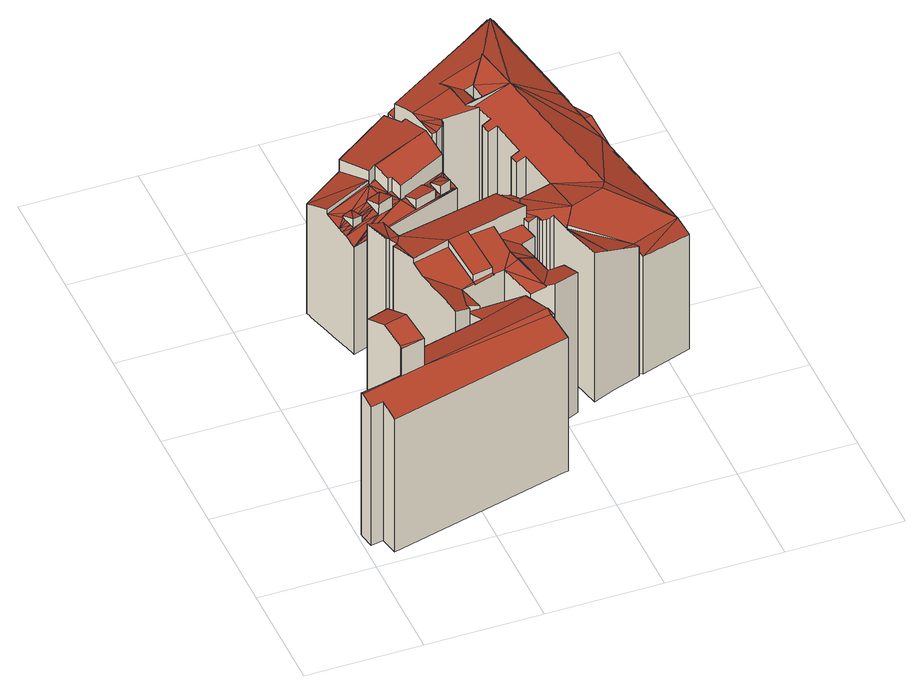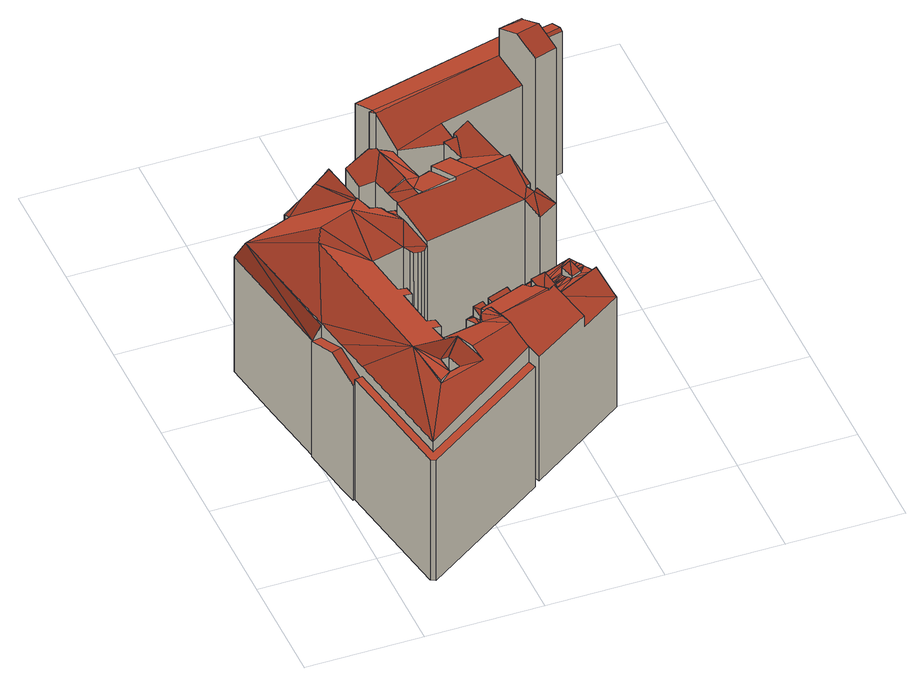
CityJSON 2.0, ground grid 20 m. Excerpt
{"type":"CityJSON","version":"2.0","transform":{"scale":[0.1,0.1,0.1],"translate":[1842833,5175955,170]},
"CityObjects":{
"building1":{"type":"Building","attributes":{"name":"inconnu"},"children":["building1-1"]},
"building1-1":{"type":"BuildingPart","attributes":{"measuredHeight":36.45},"parents":["building1"],"geometry":[{"type":"Solid","lod":"2","boundaries":[[[[0,1,2,3,4,5]],[[6,7,8]],[[3,6,8,4]],[[9,10,11,12,13,14,15,16,17,18]],[[19,9,20]],[[19,10,9]],[[21,22,23,24,25]],[[25,24,26,27,10,19,28]],[[29,30,12,11,31]],[[26,32,33,34,0,5,4,8,10,27]],[[35,36,1,0,34]],[[31,6,3,2,1,36,37,38,39,40,41]],[[6,31,11,7]],[[7,11,10,8]],[[42,43,44,22,21,25,45]],[[24,23,22,44,46,47,48]],[[32,26,24,48]],[[49,50,51,30,29,31,41]],[[12,30,51,52,53,13]],[[13,53,54,14]],[[15,14,54,55,56,16]],[[18,17,16,56,57,58,59]],[[60,9,18,59]],[[9,60,61,20]],[[62,63,19,20,61]],[[64,65,45,25,28,19,63]],[[42,45,65,64,63,62,61,60,59,58,57,56,55,54,53,52,51,50,49,41,40,39,38,37,36,35,34,33,32,48,47,46,44,43]]]],"semantics":{"surfaces":[{"type":"RoofSurface"},{"type":"WallSurface"},{"type":"GroundSurface"}],"values":[[0,0,0,0,0,0,0,0,0,1,1,1,1,1,1,1,1,1,1,1,1,1,1,1,1,1,2]]}}]},
"building2":{"type":"Building","attributes":{"name":"inconnu"},"children":["building2-1"]},
"building2-1":{"type":"BuildingPart","attributes":{"measuredHeight":31.75},"parents":["building2"],"geometry":[{"type":"Solid","lod":"2","boundaries":[[[[66,67,68,69]],[[70,71,72]],[[72,71,73]],[[74,75,76]],[[77,74,76]],[[78,79,80]],[[81,79,78]],[[82,83,84,85,86]],[[85,84,87,88,89]],[[90,91,92,93,94]],[[95,96,97,98,99]],[[88,100,101]],[[102,103,104,105,106]],[[107,108,109]],[[104,107,109,105]],[[110,111,112]],[[113,110,112]],[[99,114,111]],[[111,114,112]],[[115,116,117,109]],[[118,117,116,119,120,121,122]],[[123,124,125]],[[124,126,127,125]],[[128,129,130,131,98]],[[129,132,130]],[[132,133,130]],[[133,134,130]],[[132,135,136,137]],[[132,137,133]],[[138,139,69,140,141,142]],[[108,141,116]],[[116,141,143,144,145]],[[142,141,108]],[[146,147,148]],[[147,146,149,150,151,152,153]],[[66,146,154]],[[155,156,149,146,66]],[[157,158,159,160]],[[161,162,163,158]],[[157,161,158]],[[160,159,164]],[[165,166,167,168,169,170,171]],[[172,173,174,175,176,177,178,179,180,181]],[[178,182,179]],[[183,184,179,182,185,186,187,188,189,190]],[[191,192,193,194]],[[195,196,197,198,199,191,194,200,201,202,203,204]],[[205,206,191,199]],[[207,208,209]],[[208,205,199]],[[209,208,199]],[[210,211,206,205]],[[207,212,208]],[[213,214,215,216,129,128,96]],[[213,112,214]],[[217,218,101]],[[214,112,219]],[[219,112,220]],[[220,112,217]],[[112,218,217]],[[218,221,101]],[[222,223,224,218,112,225,226,227,228,229,230,231,232]],[[96,95,110,213]],[[233,234,235]],[[233,235,224]],[[224,235,221]],[[236,237,238]],[[239,240,235,234,236,238,241,242,243]],[[234,244,236]],[[245,246,236,244]],[[88,101,247]],[[248,249,250,251,233,252,253]],[[233,251,254,255,234]],[[160,256,101]],[[101,256,247]],[[224,221,218]],[[221,235,240,160,101]],[[257,258,259]],[[260,258,257]],[[261,259,262]],[[263,264,258]],[[265,262,266]],[[267,268,259]],[[268,269,259]],[[270,271,272]],[[273,271,270]],[[272,271,274]],[[275,274,262]],[[274,271,262]],[[259,269,262]],[[269,275,262]],[[276,277,278]],[[279,280,276]],[[280,277,276]],[[279,281,282]],[[281,279,276]],[[283,284,285]],[[286,284,283]],[[287,288,278]],[[289,287,278]],[[290,286,283]],[[291,286,290]],[[277,289,278]],[[282,291,290]],[[281,291,282]],[[292,293,278]],[[294,271,278]],[[293,294,278]],[[295,292,278]],[[285,293,292]],[[262,271,294]],[[288,295,278]],[[266,262,294]],[[284,293,285]],[[264,296,258]],[[264,297,298]],[[264,298,296]],[[298,297,299]],[[299,297,300]],[[301,267,259]],[[258,301,259]],[[302,303,258]],[[258,303,301]],[[302,304,303]],[[296,302,258]],[[303,304,305]],[[305,304,306]],[[304,307,306]],[[300,297,308]],[[297,309,308]],[[310,273,311]],[[309,273,310]],[[308,309,310]],[[306,307,312]],[[307,313,312]],[[313,314,312]],[[314,273,270]],[[311,273,314]],[[312,314,270]],[[140,68,67,154,146,315,316,317,318,319,141]],[[296,298,70,72,302]],[[310,71,70,298,299,300,308]],[[73,71,310,311,314]],[[307,304,302,72,73,314,313]],[[279,74,77,280]],[[292,75,74,279,282,290,283,285]],[[75,292,295,76]],[[289,277,280,77,76,295,288,287]],[[303,81,78,301]],[[272,79,81,303,305,306,312,270]],[[79,272,274,80]],[[268,267,301,78,80,274,275,269]],[[320,321,322,86,85,89,323,324]],[[325,82,86,322]],[[89,88,326,327,323]],[[92,91,265,266,294]],[[92,294,293,93]],[[286,291,281,94,93,293,284]],[[328,329,95,99,330]],[[331,102,106,332]],[[333,334,105,109,117,335]],[[106,105,334,336,332]],[[110,337,338,111]],[[339,330,99,111,338]],[[98,225,112,114]],[[340,341,118,122,342]],[[335,117,118,341]],[[115,108,116]],[[116,145,119]],[[121,120,119,145,144,143,343,344,345,346,347,348,349]],[[121,349,342,122]],[[350,351,352,124,123,175,174]],[[271,273,309,297,264,127,126,124,352,353,354,355,356,357,358,359,360,361]],[[127,264,263,125]],[[130,134,362,363,364]],[[131,130,364,365,366,226]],[[136,135,132,129,216,215,168,367,368,369,172,181,180,179,184]],[[136,184,370,371,372,137]],[[137,372,373,133]],[[133,373,362,134]],[[69,68,140]],[[143,141,319,374,343]],[[375,315,146,148,376]],[[151,150,149,156,206,211,210,377,378,379,380,381,382,383,152]],[[152,383,384,153]],[[385,386,147,153,384]],[[148,147,386,387,376]],[[164,159,158,163,162,388,389,390,391,392,393,394]],[[395,160,164,394]],[[161,239,243,396,397,398,388,162]],[[325,399,165,171,82]],[[400,166,165,399]],[[401,167,166,400]],[[167,401,367,168]],[[170,83,82,171]],[[183,190,189,188,187,262,265,91,90,94,281,276]],[[402,370,184,183,276]],[[403,173,172,369]],[[350,174,173,403]],[[177,176,175,123,125,263,258]],[[177,258,260,178]],[[182,178,260,257,259,185]],[[185,259,261,186]],[[186,261,262,187]],[[244,204,203,202,201,200,194,139,138,104,103,102,331,404,405,245]],[[406,407,199,198,251]],[[408,409,209,199,407]],[[410,207,209,409]],[[212,207,410,411,412]],[[212,412,413,208]],[[205,208,413,414,415]],[[416,377,210,205,415]],[[206,156,155,191]],[[191,155,66,192]],[[192,66,69,193]],[[245,405,417,246]],[[246,417,418,236]],[[237,236,418,419,420]],[[238,237,420,421,422]],[[241,238,422,423,424]],[[242,241,424,425,426]],[[243,242,426,427,396]],[[239,161,157,240]],[[240,157,160]],[[256,160,395,428,429]],[[256,429,430,247]],[[431,326,88,247,430]],[[95,329,337,110]],[[227,226,366,432,433]],[[434,435,228,227,433]],[[229,228,435,436,437]],[[230,229,437,438,439]],[[230,439,440,231]],[[441,232,231,440]],[[232,441,442,222]],[[223,222,442,443,444]],[[223,444,445,224]],[[446,233,224,445]],[[447,252,233,446]],[[448,449,253,252,447]],[[450,248,253,449]],[[451,452,249,248,450]],[[453,250,249,452]],[[454,406,251,250,453]],[[234,255,254,251,198,197,196,195,204,244]],[[278,271,361,455,456]],[[457,402,276,278,456]],[[87,84,83,170,169,214,219,220,217,101,100]],[[168,215,214,169]],[[139,194,193,69]],[[225,98,131,226]],[[213,113,112]],[[213,110,113]],[[108,115,109]],[[107,104,138,142,108]],[[98,114,99]],[[97,96,128,98]],[[87,100,88]],[[67,66,154]],[[376,387,386,385,384,383,382,381,380,379,378,377,416,415,414,413,412,411,410,409,408,407,406,454,453,452,451,450,449,448,447,446,445,444,443,442,441,440,439,438,437,436,435,434,433,432,366,365,364,363,362,373,372,371,370,402,457,456,455,361,360,359,358,357,356,355,354,353,352,351,350,403,369,368,367,401,400,399,325,322,321,320,324,323,327,326,431,430,429,428,395,394,393,392,391,390,389,388,398,397,396,427,426,425,424,423,422,421,420,419,418,417,405,404,331,332,336,334,333,335,341,340,342,349,348,347,346,345,344,343,374,319,318,317,316,315,375],[337,329,328,330,339,338]]]],"semantics":{"surfaces":[{"type":"RoofSurface"},{"type":"WallSurface"},{"type":"GroundSurface"}],"values":[[0,0,0,0,0,0,0,0,0,0,0,0,0,0,0,0,0,0,0,0,0,0,0,0,0,0,0,0,0,0,0,0,0,0,0,0,0,0,0,0,0,0,0,0,0,0,0,0,0,0,0,0,0,0,0,0,0,0,0,0,0,0,0,0,0,0,0,0,0,0,0,0,0,0,0,0,0,0,0,0,0,0,0,0,0,0,0,0,0,0,0,0,0,0,0,0,0,0,0,0,0,0,0,0,0,0,0,0,0,0,0,0,0,0,0,0,0,0,0,0,0,0,0,0,0,0,0,0,0,0,0,0,0,0,0,0,0,0,0,1,1,1,1,1,1,1,1,1,1,1,1,1,1,1,1,1,1,1,1,1,1,1,1,1,1,1,1,1,1,1,1,1,1,1,1,1,1,1,1,1,1,1,1,1,1,1,1,1,1,1,1,1,1,1,1,1,1,1,1,1,1,1,1,1,1,1,1,1,1,1,1,1,1,1,1,1,1,1,1,1,1,1,1,1,1,1,1,1,1,1,1,1,1,1,1,1,1,1,1,1,1,1,1,1,1,1,1,1,1,1,1,1,1,1,1,1,1,1,1,2]]}}]}
},
"vertices":[
[88,174,363],[49,162,363],[50,159,365],[61,119,382],[101,130,382],[98,142,377],[72,82,365],[73,77,363],[114,87,363],[343,132,304],[114,87,308],[73,77,308],[2,59,308],[6,36,299],[27,40,299],[33,14,289],[34,8,287],[351,88,288],[354,89,288],[342,144,308],[348,132,303],[258,217,276],[237,219,273],[239,211,276],[247,180,286],[332,212,283],[98,142,286],[101,130,291],[341,150,305],[39,74,305],[1,66,305],[72,82,305],[98,142,17],[93,158,17],[88,174,17],[68,168,17],[49,162,17],[49,160,17],[50,159,17],[61,119,17],[66,100,17],[72,82,17],[258,217,17],[247,218,17],[237,219,17],[332,212,17],[238,215,17],[239,211,17],[247,180,17],[39,74,17],[20,70,17],[1,66,17],[2,59,17],[6,36,17],[27,40,17],[33,14,17],[34,8,17],[351,88,17],[352,88,17],[354,89,17],[343,132,17],[348,132,17],[345,138,17],[342,144,17],[341,150,17],[337,181,17],
[269,272,282],[270,268,278],[305,276,282],[303,279,285],[157,538,242],[166,516,249],[174,545,242],[183,523,245],[316,572,232],[324,548,241],[343,555,242],[336,580,231],[230,567,243],[214,531,252],[240,540,254],[205,558,243],[580,656,238],[566,653,238],[577,593,261],[594,597,261],[583,657,238],[587,533,238],[602,536,238],[604,536,238],[281,562,232],[268,556,232],[277,531,242],[313,544,241],[303,572,232],[428,713,272],[393,727,286],[401,700,287],[411,662,287],[435,686,272],[587,533,263],[625,313,268],[388,368,286],[345,358,287],[336,356,287],[373,334,277],[399,342,278],[345,312,289],[350,288,290],[382,295,277],[446,719,272],[449,687,272],[489,672,300],[476,758,295],[411,662,288],[350,288,293],[364,216,293],[389,261,277],[417,264,277],[366,208,295],[367,208,295],[379,206,296],[425,227,288],[196,651,229],[122,600,227],[220,590,252],[125,589,232],[136,549,252],[401,700,295],[325,668,294],[363,644,288],[430,653,284],[330,648,292],[358,627,290],[363,635,289],[333,634,290],[337,617,288],[345,618,289],[336,356,308],[289,345,312],[305,276,284],[324,281,282],[345,312,290],[340,211,283],[350,210,287],[366,208,293],[247,262,281],[237,219,287],[258,217,281],[194,296,298],[203,251,298],[207,231,298],[212,201,297],[239,211,287],[270,268,281],[253,337,307],[189,321,307],[444,320,298],[485,251,294],[511,261,282],[539,281,268],[441,315,301],[458,240,307],[469,245,302],[545,273,267],[542,877,248],[533,881,248],[309,731,248],[314,716,248],[530,861,248],[566,653,248],[580,656,248],[321,688,268],[313,683,267],[298,720,256],[196,651,253],[220,590,272],[221,587,273],[233,596,274],[333,634,283],[330,648,279],[325,668,273],[234,593,275],[343,590,266],[337,617,276],[245,568,265],[251,570,265],[259,552,258],[268,556,259],[281,562,260],[303,572,262],[253,337,321],[269,272,297],[303,279,296],[289,345,321],[391,384,316],[389,391,313],[388,393,312],[374,442,294],[197,404,294],[336,356,321],[345,358,321],[388,368,321],[391,368,321],[395,369,321],[186,381,299],[189,321,317],[159,440,302],[179,397,299],[189,448,289],[178,378,300],[183,355,307],[173,395,302],[476,758,289],[530,861,268],[314,716,278],[321,688,287],[587,533,268],[536,395,305],[566,653,268],[577,593,268],[524,372,314],[438,516,278],[454,519,283],[466,444,284],[411,662,275],[430,653,281],[437,623,282],[421,619,277],[424,601,277],[440,604,282],[451,536,283],[435,532,278],[409,429,284],[391,384,298],[464,350,314],[410,360,301],[411,352,300],[414,349,301],[441,315,303],[444,320,305],[420,347,302],[426,347,303],[433,348,306],[395,369,297],[391,368,297],[395,357,296],[641,304,237],[392,447,281],[387,448,282],[381,448,283],[374,442,285],[403,440,282],[398,445,281],[388,393,296],[389,391,297],[553,275,243],[234,593,245],[221,587,245],[245,568,236],[233,596,246],[251,570,236],[259,552,230],[220,590,246],[136,549,243],[268,556,230],[269,553,229],[232,562,236],[233,561,236],[233,560,235],[214,532,230],[154,482,222],[214,531,229],[149,503,229],[240,540,229],[239,543,230],[343,590,230],[342,560,223],[355,556,220],[316,572,229],[336,580,229],[303,572,230],[317,567,228],[321,556,224],[309,554,225],[322,555,224],[309,556,226],[343,556,222],[343,555,222],[342,557,222],[320,559,225],[307,560,227],[324,548,222],[313,544,222],[277,531,222],[343,555,221],[171,544,238],[144,520,234],[157,538,238],[159,533,236],[161,528,235],[230,567,238],[174,545,238],[205,558,238],[178,536,235],[208,550,236],[209,547,235],[180,531,233],[163,522,233],[146,512,232],[166,516,231],[171,518,231],[210,544,234],[182,525,231],[183,523,231],[247,262,4],[270,268,4],[288,272,4],[305,276,4],[324,281,4],[594,597,4],[589,627,4],[583,657,4],[604,536,4],[599,566,4],[580,656,4],[602,536,4],[603,536,4],[432,699,4],[428,713,4],[435,686,4],[388,368,4],[399,342,4],[382,295,4],[373,334,4],[389,261,4],[386,338,4],[446,719,4],[449,687,4],[442,686,4],[421,245,4],[417,264,4],[425,227,4],[340,211,4],[350,210,4],[358,209,4],[366,208,4],[367,208,4],[373,207,4],[379,206,4],[298,720,4],[196,651,4],[122,600,4],[124,595,4],[125,589,4],[136,549,4],[140,534,4],[144,520,4],[146,512,4],[147,508,4],[149,503,4],[154,482,4],[363,635,4],[363,640,4],[363,644,4],[397,649,4],[430,653,4],[314,716,4],[317,702,4],[321,688,4],[337,617,4],[341,617,4],[345,618,4],[358,627,4],[332,246,4],[252,239,4],[258,217,4],[178,378,4],[183,355,4],[189,321,4],[194,296,4],[203,251,4],[207,231,4],[212,201,4],[239,211,4],[238,215,4],[237,219,4],[247,218,4],[458,240,4],[469,245,4],[485,251,4],[498,256,4],[511,261,4],[528,267,4],[545,273,4],[539,281,4],[433,348,4],[437,332,4],[441,315,4],[542,877,4],[533,881,4],[309,731,4],[343,590,4],[313,683,4],[390,368,4],[391,368,4],[374,442,4],[197,404,4],[193,426,4],[189,448,4],[159,440,4],[166,418,4],[173,395,4],[179,397,4],[182,389,4],[186,381,4],[182,380,4],[395,357,4],[410,360,4],[410,356,4],[411,352,4],[413,351,4],[414,349,4],[417,348,4],[420,347,4],[423,347,4],[426,347,4],[429,348,4],[546,278,4],[553,275,4],[641,304,4],[622,420,4],[434,638,4],[437,623,4],[429,621,4],[421,619,4],[422,610,4],[424,601,4],[432,602,4],[440,604,4],[451,536,4],[435,532,4],[438,516,4],[446,517,4],[454,519,4],[466,444,4],[409,429,4],[403,440,4],[401,443,4],[398,445,4],[392,447,4],[390,448,4],[387,448,4],[381,448,4],[378,445,4],[255,519,4],[355,556,4],[349,573,4]
]}
